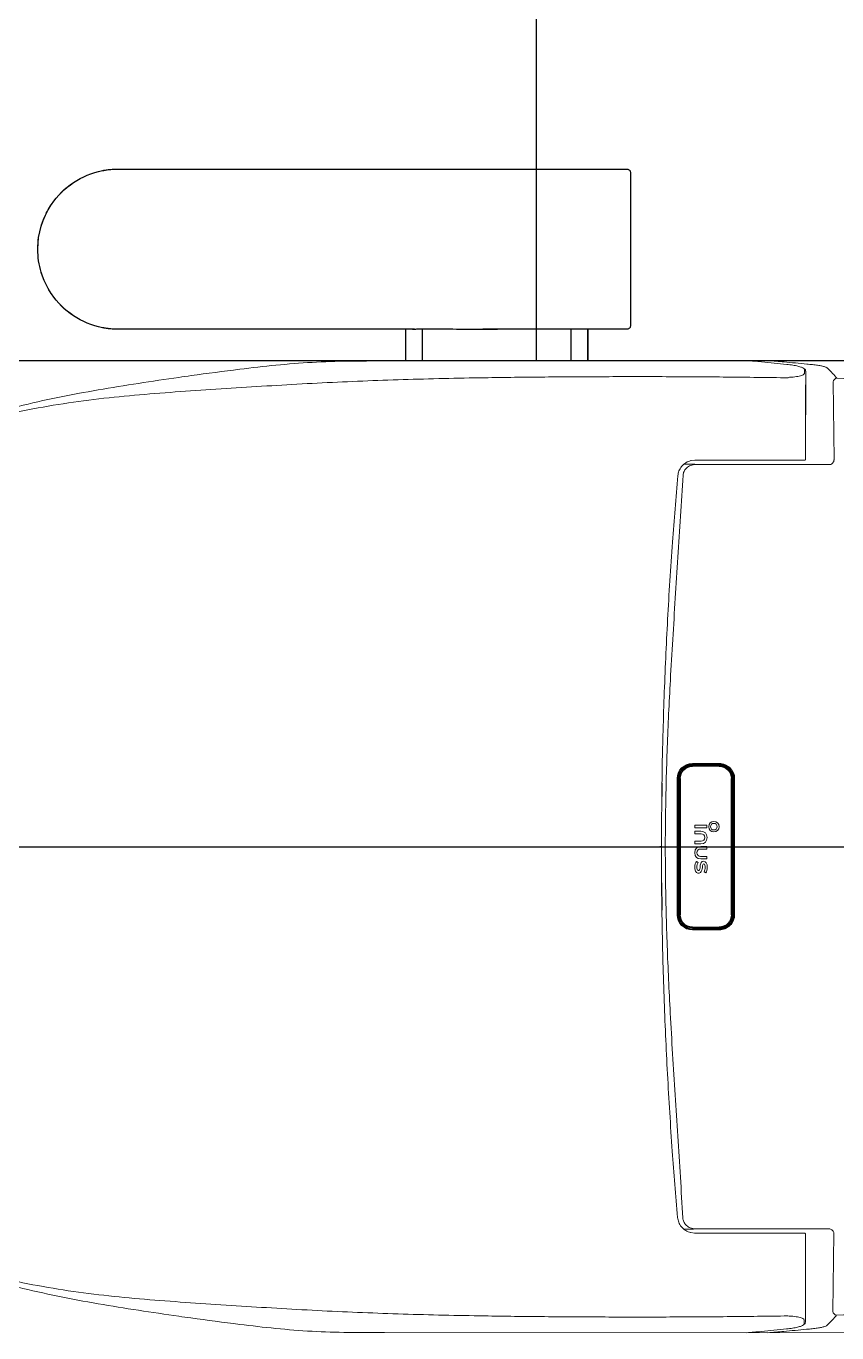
# Model space of a CAD drawing. Header units: millimetres. Extents: x 18456 to 179493, y -203649 to 469211.
# Drawn here: x 109865 to 110198, y -36406 to -35868 of the extents above; entities that cross this region are included whole.
import ezdxf

# ---------------------------------------------------------------- set-up
doc = ezdxf.new("R2010")
doc.units = ezdxf.units.MM
for name, color, linetype, true_color in [('X-평면도(기본형)$0$F-BATH', 6, 'Continuous', 0xff00ff), ('X-평면도(기본형)$0$FUR', 6, 'Continuous', 0xff00ff), ('X-평면도(기본형)$0$TIL', 5, 'Continuous', 0x0000ff)]:
    doc.layers.add(name, color=color, linetype=linetype, true_color=true_color)

# ---------------------------------------------------------------- blocks, each defined once
blk = doc.blocks.new('X-평면도(기본형)$0$IW990')
at = {"layer": 'X-평면도(기본형)$0$F-BATH', "color": 8, "true_color": 0x808080}
blk.add_line((238457.39, 45965.82), (238457.39, 45965.9), dxfattribs=at)
blk.add_arc((238455.92, 45965.9), 1.47, 0.0041, 7.5471, dxfattribs=at)
at = {"layer": 'X-평면도(기본형)$0$FUR', "linetype": 'Continuous', "lineweight": 15}
for p, q in [((238356.32, 46380.14), (238645.63, 46380.22)), ((238528.57, 46376.91), (238528.88, 46376.38)), ((238529.37, 46374.33), (238529.37, 46375.88)), ((238529.37, 46375.88), (238529.38, 46339.67)), ((238540.72, 46371.43), (238541.04, 46339.38)), ((238482.16, 46338.99), (238482.23, 46338.99)), ((238482.23, 46338.99), (238483.79, 46339.16)), ((238529.38, 46339.67), (238529.38, 46339.67)), ((238476.83, 46332.8), (238476.83, 46332.81)), ((238470.26, 46195.03), (238470.38, 46206.28)), ((238470.46, 46206.27), (238470.33, 46195.03)), ((238470.18, 46182.04), (238470.16, 46180.17)), ((238470.16, 46180.17), (238470.16, 46181.86)), ((238470.18, 46178.31), (238470.16, 46180.17)), ((238470.16, 46180.17), (238470.16, 46178.48)), ((238470.27, 46165.31), (238470.39, 46154.07)), ((238470.47, 46154.07), (238470.34, 46165.32)), ((238476.92, 46027.55), (238476.92, 46027.54)), ((238482.25, 46021.36), (238482.33, 46021.36)), ((238482.33, 46021.36), (238483.88, 46021.19)), ((238529.48, 46020.7), (238529.48, 46020.7)), ((238529.49, 45984.49), (238529.48, 46020.7)), ((238540.83, 45988.95), (238541.14, 46021.01)), ((238528.68, 45983.47), (238528.99, 45984)), ((238529.49, 45986.05), (238529.49, 45984.49)), ((238356.34, 45980.36), (238645.66, 45980.32)), ((238356.43, 45980.14), (238645.75, 45980.22))]:
    blk.add_line(p, q, dxfattribs=at)
at = {"layer": 'X-평면도(기본형)$0$FUR'}
for p, q in [((238493.93, 46214.41), (238482.91, 46214.4)), ((238482.91, 46213.28), (238493.93, 46213.28)), ((238493.97, 46214.07), (238482.95, 46214.07)), ((238482.95, 46214.07), (238493.97, 46214.07)), ((238493.97, 46213.62), (238482.95, 46213.62)), ((238493.97, 46213.62), (238482.95, 46213.62)), ((238476.72, 46208.22), (238476.74, 46152.19)), ((238477.1, 46208.22), (238476.72, 46208.22)), ((238477.1, 46208.22), (238477.12, 46152.19)), ((238477.12, 46152.19), (238477.1, 46208.22)), ((238477.55, 46208.22), (238477.57, 46152.19)), ((238477.55, 46208.22), (238477.57, 46152.19)), ((238477.85, 46208.22), (238477.55, 46208.22)), ((238477.86, 46152.19), (238477.85, 46208.22)), ((238499, 46208.22), (238499.01, 46152.2)), ((238499.38, 46208.22), (238499, 46208.22)), ((238499.39, 46152.2), (238499.38, 46208.22)), ((238499.39, 46152.2), (238499.38, 46208.22)), ((238499.84, 46152.2), (238499.83, 46208.22)), ((238499.83, 46208.22), (238499.84, 46152.2)), ((238499.83, 46208.22), (238500.12, 46208.22)), ((238500.14, 46152.2), (238500.12, 46208.22)), ((238476.74, 46152.19), (238477.12, 46152.19)), ((238477.86, 46152.19), (238477.57, 46152.19)), ((238499.39, 46152.2), (238499.01, 46152.2)), ((238500.14, 46152.2), (238499.84, 46152.2)), ((238493.95, 46147.13), (238482.93, 46147.13)), ((238482.93, 46146), (238493.95, 46146.01)), ((238482.97, 46146.79), (238493.99, 46146.79)), ((238482.97, 46146.79), (238493.99, 46146.79)), ((238493.99, 46146.34), (238482.97, 46146.34)), ((238482.97, 46146.34), (238493.99, 46146.34)), ((238364.89, 45967.3), (238364.89, 45980.14)), ((238371.89, 45980.14), (238371.89, 45967.12)), ((238432.89, 45967.3), (238432.89, 45980.16)), ((238439.89, 45967.3), (238439.89, 45980.16)), ((238439.89, 45980.16), (238439.89, 45967.3)), ((238266.42, 45967.3), (238246.64, 45967.3)), ((238266.42, 45967.3), (238246.64, 45967.3)), ((238286.21, 45967.3), (238266.42, 45967.3)), ((238286.21, 45967.3), (238266.42, 45967.3)), ((238363.88, 45967.3), (238286.21, 45967.3)), ((238367.84, 45967.3), (238363.88, 45967.3)), ((238367.84, 45967.3), (238363.88, 45967.3)), ((238368.39, 45967.3), (238367.84, 45967.3)), ((238368.57, 45967.3), (238368.39, 45967.3)), ((238368.57, 45967.26), (238368.57, 45967.3)), ((238396.74, 45967.26), (238402.74, 45967.3)), ((238402.74, 45967.3), (238396.74, 45967.3)), ((238396.74, 45967.26), (238396.74, 45967.3)), ((238404.22, 45967.3), (238402.74, 45967.3)), ((238440.88, 45967.3), (238404.22, 45967.3)), ((238432.89, 45967.3), (238404.22, 45967.3)), ((238440.88, 45967.3), (238432.89, 45967.3)), ((238455.91, 45967.3), (238440.88, 45967.3)), ((238455.91, 45967.3), (238440.88, 45967.3)), ((238455.95, 45967.3), (238455.91, 45967.3)), ((238457.39, 45902.88), (238457.39, 45965.82)), ((238457.39, 45902.88), (238457.39, 45965.82)), ((238219.29, 45952.72), (238219.27, 45952.69)), ((238219.27, 45952.69), (238219.29, 45952.72)), ((238219.31, 45952.77), (238219.29, 45952.72)), ((238219.27, 45916.01), (238219.29, 45915.97)), ((238219.29, 45915.97), (238219.27, 45916.01)), ((238219.29, 45915.97), (238219.32, 45915.93)), ((238246.64, 45901.4), (238260.44, 45901.4)), ((238246.64, 45901.4), (238266.42, 45901.4)), ((238260.44, 45901.4), (238286.21, 45901.4)), ((238266.42, 45901.4), (238286.21, 45901.4)), ((238286.21, 45901.4), (238455.91, 45901.4)), ((238455.91, 45901.4), (238455.95, 45901.4)), ((238457.39, 45902.8), (238457.39, 45902.88))]:
    blk.add_line(p, q, dxfattribs=at)
at = {"layer": 'X-평면도(기본형)$0$FUR', "color": 1, "ltscale": 30, "true_color": 0xff0000}
blk.add_line((237991.89, 46180.28), (238734.95, 46180.28), dxfattribs=at)
at = {"layer": 'X-평면도(기본형)$0$FUR', "lineweight": 9}
for p, q in [((238483.94, 46171.36), (238483.94, 46172.47)), ((238483.94, 46172.47), (238488.85, 46172.47)), ((238488.85, 46172.47), (238488.85, 46171.37)), ((238488.85, 46171.37), (238483.94, 46171.36))]:
    blk.add_line(p, q, dxfattribs=at)
at = {"layer": 'X-평면도(기본형)$0$FUR', "linetype": 'Continuous', "lineweight": 15}
blk.add_lwpolyline([(238470.16, 46180.17), (238470.15, 46180.17), (238470.11, 46180.17), (238470.05, 46180.17), (238469.98, 46180.17), (238469.88, 46180.17), (238469.78, 46180.17), (238469.67, 46180.17), (238469.56, 46180.17)], dxfattribs=at)
for centre, radius, start, end in [((238542.24, 46371.38), 1.52, 91.2925, 178.1461), ((238528.89, 46339.67), 0.498, 270.0164, 0.0144), ((238528.98, 46020.7), 0.498, 0.0184, 90.0164), ((238542.35, 45989), 1.52, 181.8867, 268.7402)]:
    blk.add_arc(centre, radius, start, end, dxfattribs=at)
at = {"layer": 'X-평면도(기본형)$0$FUR'}
for centre, radius, start, end in [((238482.91, 46208.22), 6.19, 90.0164, 180.0164), ((238482.95, 46208.22), 5.85, 90.0164, 180.0164), ((238482.95, 46208.22), 5.85, 90.0164, 180.0164), ((238482.95, 46208.22), 5.4, 90.0164, 180.0164), ((238482.95, 46208.22), 5.4, 90.0164, 180.0164), ((238482.91, 46208.22), 5.06, 90.0164, 180.0164), ((238493.94, 46208.22), 6.19, 0.0164, 90.0164), ((238493.94, 46208.22), 5.06, 0.0164, 90.0164), ((238493.98, 46208.22), 5.85, 0.0164, 90.0164), ((238493.98, 46208.22), 5.85, 0.0164, 90.0164), ((238493.98, 46208.22), 5.4, 0.0164, 90.0164), ((238493.98, 46208.22), 5.4, 0.0164, 90.0164), ((238482.93, 46152.19), 6.19, 180.0164, 270.0164), ((238482.97, 46152.19), 5.85, 180.0164, 270.0164), ((238482.97, 46152.19), 5.85, 180.0164, 270.0164), ((238482.97, 46152.19), 5.4, 180.0164, 270.0164), ((238482.97, 46152.19), 5.4, 180.0164, 270.0164), ((238482.93, 46152.19), 5.06, 180.0164, 270.0164), ((238493.95, 46152.19), 5.06, 270.0164, 0.0164), ((238493.95, 46152.19), 6.19, 270.0164, 0.0164), ((238493.99, 46152.19), 5.4, 270.0164, 0.0164), ((238493.99, 46152.19), 5.85, 270.0164, 0.0164), ((238493.99, 46152.19), 5.85, 270.0164, 0.0164), ((238493.99, 46152.19), 5.4, 270.0164, 0.0164), ((238246.64, 45934.35), 32.95, 101.1981, 146.1091), ((238246.64, 45934.35), 32.95, 101.1981, 146.0222), ((238246.62, 45934.46), 32.84, 100.8392, 101.1985), ((238246.61, 45934.49), 32.81, 100.84, 101.1997), ((238246.62, 45934.43), 32.87, 100.1837, 100.8391), ((238246.65, 45934.28), 33.02, 100.1875, 100.84), ((238246.63, 45934.41), 32.89, 99.8883, 100.1837), ((238246.65, 45934.3), 33, 99.893, 100.1875), ((238246.63, 45934.36), 32.94, 98.1146, 99.8879), ((238246.64, 45934.34), 32.96, 98.1211, 99.8932), ((238246.64, 45934.33), 32.97, 97.8283, 98.1148), ((238246.64, 45934.37), 32.93, 97.834, 98.1209), ((238246.64, 45934.29), 33.01, 94.1814, 97.8277), ((238246.64, 45934.39), 32.92, 94.1775, 97.8342), ((238246.64, 45934.3), 33, 93.8903, 94.1811), ((238246.64, 45934.38), 32.92, 93.8859, 94.1774), ((238246.64, 45934.33), 32.97, 92.1278, 93.8905), ((238246.64, 45934.36), 32.94, 92.1212, 93.8857), ((238246.64, 45934.36), 32.94, 91.8255, 92.1275), ((238246.64, 45934.34), 32.96, 91.8195, 92.1213), ((238246.64, 45934.41), 32.89, 90.0005, 91.8259), ((238246.64, 45934.31), 32.99, 89.9998, 91.8192), ((238371.02, 45992.46), 25.32, 264.0305, 264.9917), ((238404.22, 45697.08), 270.22, 89.9998, 90.3143), ((238455.91, 45965.8), 1.5, 88.5213, 89.9997), ((238455.91, 45965.79), 1.51, 87.3306, 88.5214), ((238455.95, 45965.7), 1.6, 86.1524, 90), ((238455.91, 45965.79), 1.51, 84.436, 87.3307), ((238455.95, 45965.71), 1.59, 82.6484, 86.1539), ((238246.55, 45934.41), 32.84, 146.175, 146.4261), ((238246.55, 45934.41), 32.85, 146.1756, 146.4266), ((238246.64, 45934.35), 32.95, 180.0003, 213.5315), ((238246.55, 45934.29), 32.84, 213.5308, 213.825), ((238246.56, 45934.3), 32.86, 213.5304, 213.8244), ((238246.64, 45934.35), 32.95, 213.8989, 258.8045), ((238246.64, 45934.35), 32.95, 213.995, 258.8044), ((238246.62, 45934.24), 32.84, 258.804, 259.1608), ((238246.61, 45934.21), 32.81, 258.8029, 259.16), ((238246.62, 45934.27), 32.87, 259.1609, 259.8184), ((238246.65, 45934.42), 33.02, 259.16, 259.8145), ((238246.63, 45934.3), 32.89, 259.8183, 260.1183), ((238246.65, 45934.4), 33, 259.8145, 260.1135), ((238246.63, 45934.34), 32.94, 260.1186, 261.8849), ((238246.64, 45934.36), 32.96, 260.1134, 261.8784), ((238246.64, 45934.37), 32.97, 261.8847, 262.1789), ((238246.64, 45934.34), 32.93, 261.8786, 262.1733), ((238246.64, 45934.41), 33.01, 262.1796, 265.8234), ((238246.63, 45934.31), 32.91, 262.173, 265.8275), ((238246.64, 45934.4), 33, 265.8237, 266.1071), ((238246.64, 45934.32), 32.92, 265.8274, 266.1115), ((238246.64, 45934.37), 32.97, 266.1069, 267.876), ((238246.64, 45934.34), 32.94, 266.1117, 267.8826), ((238246.64, 45934.34), 32.94, 267.8763, 268.1693), ((238246.64, 45934.36), 32.96, 267.8825, 268.1754), ((238246.64, 45934.29), 32.89, 268.169, 269.9995), ((238246.64, 45934.4), 32.99, 268.1757, 270.0002), ((238455.95, 45903), 1.6, 270, 273.8071), ((238455.95, 45902.99), 1.59, 273.8056, 277.3438), ((238455.92, 45902.8), 1.47, 352.4478, 359.996)]:
    blk.add_arc(centre, radius, start, end, dxfattribs=at)
at = {"layer": 'X-평면도(기본형)$0$FUR', "linetype": 'Continuous', "lineweight": 15}
for points, knots in [([(238148.71, 46341.48), (238153.12, 46343.46, 0), (238161.95, 46347.43, 0), (238175.57, 46352.5, 0), (238190.07, 46357.29, 0), (238205.53, 46361.55, 0), (238221.93, 46365.22, 0), (238238.46, 46368.3, 0), (238255.06, 46370.96, 0), (238267.82, 46372.83, 0), (238281.69, 46374.81, 0), (238299.93, 46377.2, 0), (238326.46, 46380.12, 0), (238346.36, 46380.13, 0), (238356.32, 46380.14, 0)], [0, 0, 0, 0, 0.0682173, 0.1364846, 0.2047249, 0.2836288, 0.3625896, 0.4416482, 0.5207491, 0.5997706, 0.6235152, 0.718497, 0.8592532, 1, 1, 1, 1]), ([(238505.22, 46380.18), (238507.26, 46380.02, 0), (238512.82, 46379.55, 0), (238518.17, 46378.99, 0), (238521.58, 46378.63, 0)], [0.7360237, 0.7360237, 0.7360237, 0.7360237, 0.831555, 1, 1, 1, 1]), ([(238532.21, 46378.52), (238531.43, 46378.6, 0), (238527.52, 46378.99, 0), (238521.44, 46379.56, 0), (238516.14, 46380.01, 0), (238513.97, 46380.18, 0)], [0, 0, 0, 0, 0.0818884, 0.4094436, 0.6360215, 0.6360215, 0.6360215, 0.6360215]), ([(238521.58, 46378.63), (238522.45, 46378.52, 0), (238524.21, 46378.3, 0), (238526.22, 46377.89, 0), (238527.78, 46377.43, 0), (238528.31, 46377.09, 0), (238528.57, 46376.91, 0)], [0, 0, 0, 0, 0.246429, 0.500051, 0.746502, 1, 1, 1, 1]), ([(238528.88, 46376.38), (238528.88, 46376.33, 0), (238528.88, 46376.08, 0), (238528.88, 46375.57, 0), (238528.88, 46375.09, 0), (238528.88, 46374.82, 0)], [0, 0, 0, 0, 0.099169, 0.495843, 1, 1, 1, 1]), ([(238528.95, 46376.72), (238529.07, 46376.61, 0), (238529.3, 46376.39, 0), (238529.34, 46376.05, 0), (238529.37, 46375.88, 0)], [0, 0, 0, 0, 0.48558, 1, 1, 1, 1]), ([(238538.36, 46377.07), (238538.28, 46377.13, 0), (238538.04, 46377.33, 0), (238537.31, 46377.64, 0), (238536.02, 46377.97, 0), (238534.33, 46378.28, 0), (238532.93, 46378.44, 0), (238532.21, 46378.52, 0)], [0, 0, 0, 0, 0.111376, 0.330422, 0.555707, 0.77467, 1, 1, 1, 1]), ([(238542.2, 46372.9), (238542.06, 46373.08, 0), (238541.33, 46373.94, 0), (238540.05, 46375.38, 0), (238538.91, 46376.51, 0), (238538.36, 46377.07, 0)], [0, 0, 0, 0, 0.113423, 0.567128, 1, 1, 1, 1]), ([(238522.21, 46373.25), (238513.85, 46373.36, 0), (238497.13, 46373.58, 0), (238472.06, 46373.72, 0), (238447.03, 46373.72, 0), (238422.1, 46373.57, 0), (238394.37, 46373.26, 0), (238363.91, 46372.57, 0), (238330.63, 46371.24, 0), (238302.91, 46369.57, 0), (238280.66, 46368.11, 0), (238263.91, 46366.97, 0), (238247.15, 46365.52, 0), (238230.42, 46363.58, 0), (238213.75, 46360.95, 0), (238196.51, 46357.27, 0), (238178.78, 46352.26, 0), (238160.69, 46345.85, 0), (238142.99, 46338.25, 0), (238125.81, 46329.52, 0), (238110.99, 46320.67, 0), (238098.31, 46312.19, 0), (238087.59, 46304.38, 0), (238077.28, 46296.02, 0), (238067.51, 46287.06, 0), (238058.59, 46277.64, 0), (238050.64, 46267.7, 0), (238043.71, 46257.32, 0), (238037.64, 46246.41, 0), (238032.59, 46235.02, 0), (238029.43, 46226.59, 0), (238028.25, 46221.91, 0), (238028.12, 46221.52, 0)], [0, 0, 0, 0, 0.045045, 0.090113, 0.135167, 0.180192, 0.2252, 0.286412, 0.347638, 0.408861, 0.439659, 0.470514, 0.501361, 0.532157, 0.562894, 0.593613, 0.628106, 0.662718, 0.697369, 0.73198, 0.766473, 0.790174, 0.813941, 0.837696, 0.861396, 0.885041, 0.907276, 0.929591, 0.951906, 0.974141, 0.996378, 1, 1, 1, 1]), ([(238528.88, 46374.82), (238528.77, 46374.64, 0), (238528.55, 46374.28, 0), (238526.85, 46373.78, 0), (238524.62, 46373.43, 0), (238522.9, 46373.3, 0), (238522.21, 46373.25, 0)], [0, 0, 0, 0, 0.273347, 0.546758, 0.817329, 1, 1, 1, 1]), ([(238529.37, 46374.33), (238529.38, 46371.32, 0), (238529.38, 46365.54, 0), (238529.38, 46357.02, 0), (238529.38, 46348.47, 0), (238529.38, 46342.71, 0), (238529.38, 46339.67, 0)], [0, 0, 0, 0, 0.259955, 0.500103, 0.737095, 1, 1, 1, 1]), ([(238606.59, 46371.27), (238602.34, 46371.35, 0), (238588.46, 46371.63, 0), (238566.99, 46372.39, 0), (238549.79, 46372.75, 0), (238542.2, 46372.9, 0)], [0, 0, 0, 0, 0.197592, 0.645954, 1, 1, 1, 1]), ([(238476.83, 46332.81), (238476.87, 46333.13, 0), (238477.01, 46334.12, 0), (238477.69, 46335.8, 0), (238479.12, 46337.55, 0), (238480.76, 46338.58, 0), (238481.83, 46338.89, 0), (238482.16, 46338.99, 0)], [0, 0, 0, 0, 0.113811, 0.345518, 0.613165, 0.880162, 1, 1, 1, 1]), ([(238483.79, 46339.16), (238489.6, 46339.16, 0), (238501.21, 46339.17, 0), (238512.86, 46339.17, 0), (238518.68, 46339.17, 0)], [0, 0, 0, 0, 0.499902, 1, 1, 1, 1]), ([(238518.68, 46339.17), (238519.75, 46339.17, 0), (238521.88, 46339.17, 0), (238524.83, 46339.17, 0), (238527.14, 46339.18, 0), (238528.62, 46339.18, 0), (238528.8, 46339.18, 0), (238528.89, 46339.18, 0)], [0, 0, 0, 0, 0.20342, 0.4068306, 0.6105684, 0.8151346, 1, 1, 1, 1]), ([(238528.89, 46339.18), (238528.95, 46339.18, 0), (238529.08, 46339.2, 0), (238529.25, 46339.31, 0), (238529.36, 46339.48, 0), (238529.38, 46339.61, 0), (238529.38, 46339.67, 0)], [0, 0, 0, 0, 0.2499993, 0.5, 0.7500007, 1, 1, 1, 1]), ([(238541.04, 46339.38), (238541.04, 46339.23, 0), (238541.02, 46338.87, 0), (238540.79, 46338.31, 0), (238540.33, 46337.8, 0), (238539.7, 46337.45, 0), (238539.24, 46337.41, 0), (238539, 46337.39, 0)], [0, 0, 0, 0, 0.135907, 0.34197, 0.554556, 0.775331, 1, 1, 1, 1]), ([(238484.3, 46337.46), (238483.52, 46337.37, 0), (238482.13, 46337.22, 0), (238480.51, 46336.17, 0), (238479.47, 46334.89, 0), (238479.05, 46333.76, 0), (238478.99, 46333.1, 0), (238478.97, 46332.95, 0)], [0, 0, 0, 0, 0.3042149, 0.5391397, 0.7379162, 0.9427692, 1, 1, 1, 1]), ([(238484.3, 46337.46), (238483.65, 46337.48, 0), (238482.59, 46337.52, 0), (238480.96, 46337.56, 0), (238479.88, 46337.57, 0), (238479.41, 46337.58, 0)], [0, 0, 0, 0, 0.480134, 0.775628, 1, 1, 1, 1]), ([(238539, 46337.39), (238529.87, 46337.4, 0), (238511.61, 46337.42, 0), (238493.41, 46337.45, 0), (238484.3, 46337.46, 0)], [0, 0, 0, 0, 0.4999236, 1, 1, 1, 1]), ([(238470.63, 46220.9), (238470.63, 46221.23, 0), (238470.67, 46222.89, 0), (238470.85, 46229.87, 0), (238471.21, 46241.82, 0), (238472.06, 46263.07, 0), (238473.2, 46284.29, 0), (238474.87, 46309.31, 0), (238476.07, 46323.69, 0), (238476.83, 46332.8, 0)], [0, 0, 0, 0, 0.008884, 0.044422, 0.186575, 0.328729, 0.613054, 0.755208, 1, 1, 1, 1]), ([(238478.97, 46332.95), (238478.64, 46327.33, 0), (238477.64, 46310.48, 0), (238475.8, 46282.36, 0), (238473.82, 46250.66, 0), (238472.43, 46221, 0), (238471.87, 46198.19, 0), (238471.76, 46184.58, 0), (238471.75, 46180.17, 0)], [0, 0, 0, 0, 0.0552666, 0.1658888, 0.2765103, 0.3666384, 0.4567946, 0.5000016, 0.5000016, 0.5000016, 0.5000016]), ([(238470.38, 46206.28), (238470.39, 46207.85, 0), (238470.43, 46212.73, 0), (238470.55, 46217.6, 0), (238470.63, 46220.9, 0)], [0, 0, 0, 0, 0.323794, 1, 1, 1, 1]), ([(238470.16, 46181.86), (238470.16, 46183.27, 0), (238470.16, 46187.65, 0), (238470.22, 46192.04, 0), (238470.26, 46195.03, 0)], [0, 0, 0, 0, 0.319494, 1, 1, 1, 1]), ([(238470.16, 46178.48), (238470.16, 46177.08, 0), (238470.17, 46172.69, 0), (238470.23, 46168.3, 0), (238470.27, 46165.31, 0)], [0, 0, 0, 0, 0.319494, 1, 1, 1, 1]), ([(238479.06, 46027.4), (238478.72, 46033.01, 0), (238477.72, 46049.87, 0), (238475.86, 46077.99, 0), (238473.86, 46109.69, 0), (238472.46, 46139.35, 0), (238471.88, 46162.15, 0), (238471.76, 46175.76, 0), (238471.75, 46180.17, 0)], [0, 0, 0, 0, 0.0552666, 0.1658888, 0.2765103, 0.3666384, 0.4567946, 0.5000016, 0.5000016, 0.5000016, 0.5000016]), ([(238470.39, 46154.07), (238470.41, 46152.49, 0), (238470.45, 46147.61, 0), (238470.57, 46142.74, 0), (238470.65, 46139.44, 0)], [0, 0, 0, 0, 0.323794, 1, 1, 1, 1]), ([(238522.24, 45987.27), (238513.88, 45987.16, 0), (238497.15, 45986.93, 0), (238472.08, 45986.79, 0), (238447.06, 45986.79, 0), (238422.13, 45986.94, 0), (238394.39, 45987.24, 0), (238363.93, 45987.93, 0), (238330.66, 45989.25, 0), (238302.94, 45990.92, 0), (238280.69, 45992.38, 0), (238263.94, 45993.52, 0), (238247.18, 45994.97, 0), (238230.45, 45996.9, 0), (238213.77, 45999.53, 0), (238196.53, 46003.2, 0), (238178.81, 46008.22, 0), (238160.71, 46014.62, 0), (238143.01, 46022.21, 0), (238125.83, 46030.94, 0), (238111.01, 46039.8, 0), (238098.33, 46048.27, 0), (238087.61, 46056.08, 0), (238077.3, 46064.43, 0), (238067.53, 46073.39, 0), (238058.6, 46082.82, 0), (238050.66, 46092.76, 0), (238043.73, 46103.13, 0), (238037.65, 46114.04, 0), (238032.6, 46125.43, 0), (238029.44, 46133.86, 0), (238028.25, 46138.54, 0), (238028.12, 46138.93, 0)], [0, 0, 0, 0, 0.045045, 0.090113, 0.135167, 0.180192, 0.2252, 0.286412, 0.347638, 0.408861, 0.439659, 0.470514, 0.501361, 0.532157, 0.562894, 0.593613, 0.628106, 0.662718, 0.697369, 0.73198, 0.766473, 0.790174, 0.813941, 0.837696, 0.861396, 0.885041, 0.907276, 0.929591, 0.951906, 0.974141, 0.996378, 1, 1, 1, 1]), ([(238470.65, 46139.44), (238470.66, 46139.11, 0), (238470.7, 46137.45, 0), (238470.88, 46130.48, 0), (238471.25, 46118.52, 0), (238472.11, 46097.28, 0), (238473.26, 46076.06, 0), (238474.94, 46051.04, 0), (238476.15, 46036.65, 0), (238476.92, 46027.55, 0)], [0, 0, 0, 0, 0.008884, 0.044422, 0.186575, 0.328729, 0.613054, 0.755208, 1, 1, 1, 1]), ([(238476.92, 46027.54), (238476.96, 46027.21, 0), (238477.1, 46026.22, 0), (238477.78, 46024.55, 0), (238479.21, 46022.8, 0), (238480.85, 46021.77, 0), (238481.92, 46021.46, 0), (238482.25, 46021.36, 0)], [0, 0, 0, 0, 0.113811, 0.345518, 0.613165, 0.880162, 1, 1, 1, 1]), ([(238484.39, 46022.89), (238483.61, 46022.98, 0), (238482.22, 46023.13, 0), (238480.6, 46024.18, 0), (238479.56, 46025.46, 0), (238479.14, 46026.59, 0), (238479.08, 46027.25, 0), (238479.06, 46027.4, 0)], [0, 0, 0, 0, 0.3042149, 0.5391397, 0.7379162, 0.9427692, 1, 1, 1, 1]), ([(238484.39, 46022.89), (238483.74, 46022.87, 0), (238482.68, 46022.84, 0), (238481.05, 46022.79, 0), (238479.97, 46022.78, 0), (238479.5, 46022.77, 0)], [0, 0, 0, 0, 0.480134, 0.775628, 1, 1, 1, 1]), ([(238539.09, 46022.99), (238529.96, 46022.98, 0), (238511.7, 46022.95, 0), (238493.5, 46022.91, 0), (238484.39, 46022.89, 0)], [0, 0, 0, 0, 0.4999236, 1, 1, 1, 1]), ([(238541.14, 46021.01), (238541.13, 46021.15, 0), (238541.11, 46021.51, 0), (238540.88, 46022.07, 0), (238540.42, 46022.59, 0), (238539.79, 46022.93, 0), (238539.33, 46022.97, 0), (238539.09, 46022.99, 0)], [0, 0, 0, 0, 0.135907, 0.34197, 0.554556, 0.775331, 1, 1, 1, 1]), ([(238148.73, 46018.99), (238153.15, 46017, 0), (238161.98, 46013.04, 0), (238175.59, 46007.97, 0), (238190.1, 46003.19, 0), (238205.56, 45998.93, 0), (238221.96, 45995.26, 0), (238238.49, 45992.18, 0), (238255.09, 45989.53, 0), (238267.85, 45987.66, 0), (238281.72, 45985.68, 0), (238299.96, 45983.29, 0), (238326.49, 45980.37, 0), (238346.39, 45980.36, 0), (238356.34, 45980.36, 0)], [0, 0, 0, 0, 0.0682173, 0.1364846, 0.2047249, 0.2836288, 0.3625896, 0.4416482, 0.5207491, 0.5997706, 0.6235152, 0.718497, 0.8592532, 1, 1, 1, 1]), ([(238483.88, 46021.19), (238489.69, 46021.19, 0), (238501.3, 46021.19, 0), (238512.95, 46021.2, 0), (238518.77, 46021.2, 0)], [0, 0, 0, 0, 0.499902, 1, 1, 1, 1]), ([(238518.77, 46021.2), (238519.84, 46021.2, 0), (238521.97, 46021.2, 0), (238524.92, 46021.2, 0), (238527.23, 46021.2, 0), (238528.71, 46021.2, 0), (238528.89, 46021.2, 0), (238528.98, 46021.2, 0)], [0, 0, 0, 0, 0.20342, 0.4068306, 0.6105684, 0.8151346, 1, 1, 1, 1]), ([(238528.98, 46021.2), (238529.04, 46021.19, 0), (238529.17, 46021.18, 0), (238529.34, 46021.06, 0), (238529.45, 46020.9, 0), (238529.47, 46020.77, 0), (238529.48, 46020.7, 0)], [0, 0, 0, 0, 0.2499993, 0.5, 0.7500007, 1, 1, 1, 1]), ([(238529.49, 45986.05), (238529.48, 45989.06, 0), (238529.48, 45994.84, 0), (238529.48, 46003.36, 0), (238529.48, 46011.9, 0), (238529.48, 46017.67, 0), (238529.48, 46020.7, 0)], [0, 0, 0, 0, 0.259955, 0.500103, 0.737095, 1, 1, 1, 1]), ([(238528.99, 45985.56), (238528.88, 45985.74, 0), (238528.66, 45986.1, 0), (238526.96, 45986.6, 0), (238524.73, 45986.95, 0), (238523.01, 45987.07, 0), (238522.32, 45987.12, 0)], [0, 0, 0, 0, 0.273347, 0.546758, 0.817329, 1, 1, 1, 1]), ([(238528.99, 45984), (238528.99, 45984.05, 0), (238528.99, 45984.3, 0), (238528.99, 45984.81, 0), (238528.99, 45985.29, 0), (238528.99, 45985.56, 0)], [0, 0, 0, 0, 0.099169, 0.495843, 1, 1, 1, 1]), ([(238529.06, 45983.65), (238529.18, 45983.76, 0), (238529.41, 45983.99, 0), (238529.46, 45984.32, 0), (238529.48, 45984.5, 0)], [0, 0, 0, 0, 0.48558, 1, 1, 1, 1]), ([(238542.31, 45987.48), (238542.17, 45987.31, 0), (238541.44, 45986.44, 0), (238540.16, 45985, 0), (238539.03, 45983.87, 0), (238538.47, 45983.32, 0)], [0, 0, 0, 0, 0.113423, 0.567128, 1, 1, 1, 1]), ([(238606.7, 45989.15), (238602.45, 45989.07, 0), (238588.57, 45988.78, 0), (238567.1, 45988.01, 0), (238549.9, 45987.64, 0), (238542.31, 45987.48, 0)], [0, 0, 0, 0, 0.197592, 0.645954, 1, 1, 1, 1]), ([(238505.29, 45980.18), (238507.34, 45980.34, 0), (238512.92, 45980.82, 0), (238518.28, 45981.38, 0), (238521.69, 45981.74, 0)], [0.7353699, 0.7353699, 0.7353699, 0.7353699, 0.831555, 1, 1, 1, 1]), ([(238532.33, 45981.86), (238531.54, 45981.78, 0), (238527.63, 45981.39, 0), (238521.54, 45980.81, 0), (238516.22, 45980.36, 0), (238514.04, 45980.18, 0)], [0, 0, 0, 0, 0.0818884, 0.4094436, 0.6374386, 0.6374386, 0.6374386, 0.6374386]), ([(238521.69, 45981.74), (238522.56, 45981.85, 0), (238524.32, 45982.07, 0), (238526.34, 45982.48, 0), (238527.89, 45982.95, 0), (238528.42, 45983.29, 0), (238528.68, 45983.47, 0)], [0, 0, 0, 0, 0.246429, 0.500051, 0.746502, 1, 1, 1, 1]), ([(238538.47, 45983.32), (238538.39, 45983.25, 0), (238538.15, 45983.06, 0), (238537.42, 45982.75, 0), (238536.13, 45982.41, 0), (238534.45, 45982.1, 0), (238533.04, 45981.94, 0), (238532.33, 45981.86, 0)], [0, 0, 0, 0, 0.111376, 0.330422, 0.555707, 0.77467, 1, 1, 1, 1])]:
    blk.add_open_spline(points, degree=3, knots=knots, dxfattribs=at)
at = {"layer": 'X-평면도(기본형)$0$FUR'}
for points in [[(238482.95, 46214.07), (238482.91, 46214.07), (238482.91, 46214.4)], [(238482.91, 46213.28), (238482.91, 46213.62), (238482.95, 46213.62)], [(238493.97, 46214.07), (238493.93, 46214.07), (238493.93, 46214.41)], [(238493.93, 46213.28), (238493.93, 46213.62), (238493.97, 46213.62)], [(238482.97, 46146.79), (238482.93, 46146.79), (238482.93, 46147.13)], [(238482.93, 46146), (238482.93, 46146.34), (238482.97, 46146.34)], [(238493.99, 46146.79), (238493.95, 46146.79), (238493.95, 46147.13)], [(238493.95, 46146.01), (238493.95, 46146.34), (238493.99, 46146.34)]]:
    blk.add_rational_spline(points, [1, 0.707106781187, 1], degree=2, dxfattribs=at)
at = {"layer": 'X-평면도(기본형)$0$FUR', "lineweight": 9}
for points, knots in [([(238486.57, 46190.37), (238486.18, 46191.1, 0), (238485.26, 46191.32, 0), (238484.61, 46190.76, 0), (238484, 46190.25, 0), (238483.85, 46189.47, 0), (238483.85, 46188.56, 0), (238483.85, 46187.65, 0), (238484.23, 46186.66, 0), (238484.56, 46186.24, 0), (238484.56, 46186.24, 0), (238485.28, 46186.67, 0), (238485.28, 46186.67, 0), (238484.58, 46187.75, 0), (238484.64, 46188.93, 0), (238484.83, 46189.49, 0), (238485.03, 46190.05, 0), (238485.55, 46190.1, 0), (238485.79, 46189.73, 0), (238486.04, 46189.37, 0), (238486.07, 46188.61, 0), (238486.16, 46187.74, 0), (238486.26, 46186.86, 0), (238486.72, 46186.18, 0), (238487.49, 46186.2, 0), (238488.42, 46186.23, 0), (238489.02, 46187.25, 0), (238489.02, 46188.52, 0), (238489.02, 46189.61, 0), (238488.74, 46190.46, 0), (238488.4, 46190.95, 0), (238488.4, 46190.95, 0), (238487.68, 46190.53, 0), (238487.68, 46190.53, 0), (238487.92, 46190.16, 0), (238488.19, 46189.39, 0), (238488.2, 46188.71, 0), (238488.2, 46188.07, 0), (238488.03, 46187.29, 0), (238487.59, 46187.28, 0), (238487.17, 46187.27, 0), (238487.08, 46187.84, 0), (238487.04, 46188.43, 0), (238487.02, 46188.69, 0), (238486.98, 46189, 0), (238486.93, 46189.27, 0), (238486.88, 46189.6, 0), (238486.73, 46190.07, 0), (238486.57, 46190.37)], [0, 0, 0, 0, 1, 1, 1, 2, 2, 2, 3, 3, 3, 4, 4, 4, 5, 5, 5, 6, 6, 6, 7, 7, 7, 8, 8, 8, 9, 9, 9, 10, 10, 10, 11, 11, 11, 12, 12, 12, 13, 13, 13, 14, 14, 14, 15, 15, 15, 16, 16, 16, 16]), ([(238483.85, 46182.66), (238483.85, 46184.39, 0), (238484.84, 46185.21, 0), (238486.36, 46185.22, 0), (238486.36, 46185.22, 0), (238488.85, 46185.22, 0), (238488.85, 46185.22, 0), (238488.85, 46185.22, 0), (238488.85, 46184.17, 0), (238488.85, 46184.17, 0), (238488.85, 46184.17, 0), (238486.25, 46184.17, 0), (238486.25, 46184.17, 0), (238485.47, 46184.17, 0), (238484.79, 46183.67, 0), (238484.79, 46182.66, 0), (238484.79, 46181.66, 0), (238485.47, 46181.16, 0), (238486.25, 46181.16, 0), (238486.25, 46181.16, 0), (238488.85, 46181.16, 0), (238488.85, 46181.16, 0), (238488.85, 46181.16, 0), (238488.85, 46180.11, 0), (238488.85, 46180.11, 0), (238488.85, 46180.11, 0), (238486.36, 46180.11, 0), (238486.36, 46180.11, 0), (238484.84, 46180.11, 0), (238483.85, 46180.93, 0), (238483.85, 46182.66)], [0, 0, 0, 0, 1, 1, 1, 2, 2, 2, 3, 3, 3, 4, 4, 4, 5, 5, 5, 6, 6, 6, 7, 7, 7, 8, 8, 8, 9, 9, 9, 10, 10, 10, 10]), ([(238488.94, 46176.42), (238488.94, 46178.15, 0), (238487.95, 46178.97, 0), (238486.42, 46178.97, 0), (238486.42, 46178.97, 0), (238483.94, 46178.97, 0), (238483.94, 46178.97, 0), (238483.94, 46178.97, 0), (238483.94, 46177.92, 0), (238483.94, 46177.92, 0), (238483.94, 46177.92, 0), (238486.53, 46177.92, 0), (238486.53, 46177.92, 0), (238487.32, 46177.92, 0), (238488, 46177.42, 0), (238488, 46176.42, 0), (238488, 46175.41, 0), (238487.32, 46174.92, 0), (238486.53, 46174.92, 0), (238486.53, 46174.92, 0), (238483.94, 46174.91, 0), (238483.94, 46174.91, 0), (238483.94, 46174.91, 0), (238483.94, 46173.86, 0), (238483.94, 46173.86, 0), (238483.94, 46173.86, 0), (238486.42, 46173.86, 0), (238486.42, 46173.86, 0), (238487.95, 46173.87, 0), (238488.94, 46174.69, 0), (238488.94, 46176.42)], [0, 0, 0, 0, 1, 1, 1, 2, 2, 2, 3, 3, 3, 4, 4, 4, 5, 5, 5, 6, 6, 6, 7, 7, 7, 8, 8, 8, 9, 9, 9, 10, 10, 10, 10]), ([(238493.9, 46171.96), (238493.9, 46170.77, 0), (238492.94, 46169.81, 0), (238491.76, 46169.81, 0), (238490.57, 46169.81, 0), (238489.61, 46170.77, 0), (238489.61, 46171.96, 0), (238489.61, 46173.14, 0), (238490.57, 46174.1, 0), (238491.76, 46174.1, 0), (238492.94, 46174.1, 0), (238493.9, 46173.14, 0), (238493.9, 46171.96)], [0, 0, 0, 0, 1, 1, 1, 2, 2, 2, 3, 3, 3, 4, 4, 4, 4]), ([(238490.39, 46171.96), (238490.39, 46171.2, 0), (238491, 46170.59, 0), (238491.76, 46170.59, 0), (238492.51, 46170.59, 0), (238493.12, 46171.2, 0), (238493.12, 46171.96, 0), (238493.12, 46172.71, 0), (238492.51, 46173.32, 0), (238491.76, 46173.32, 0), (238491, 46173.32, 0), (238490.39, 46172.71, 0), (238490.39, 46171.96)], [0, 0, 0, 0, 1, 1, 1, 2, 2, 2, 3, 3, 3, 4, 4, 4, 4])]:
    blk.add_open_spline(points, degree=3, knots=knots, dxfattribs=at)
at = {"layer": 'X-평면도(기본형)$0$FUR'}
for points, knots in [([(238367.84, 45967.3), (238367.89, 45967.3), (238368.07, 45967.3), (238368.26, 45967.29), (238368.39, 45967.27)], [0, 0, 0, 0, 0.260328, 1, 1, 1, 1]), ([(238368.81, 45967.23), (238369.06, 45967.21), (238370.08, 45967.14), (238371.11, 45967.11), (238371.89, 45967.12)], [0, 0, 0, 0, 0.239264, 1, 1, 1, 1]), ([(238457.38, 45966.09), (238457.36, 45966.25), (238457.27, 45966.54), (238456.99, 45966.92), (238456.6, 45967.18), (238456.3, 45967.27), (238456.15, 45967.29)], [0, 0, 0, 0, 0.250204, 0.500007, 0.749809, 1, 1, 1, 1]), ([(238219.19, 45952.57), (238218.3, 45951.23), (238216.71, 45948.42), (238214.98, 45943.89), (238213.92, 45939.17), (238213.69, 45935.96), (238213.69, 45934.35)], [0, 0, 0, 0, 0.250317, 0.500533, 0.750483, 1, 1, 1, 1]), ([(238219.19, 45952.57), (238217.41, 45949.9), (238215.32, 45945.46), (238213.92, 45939.18), (238213.69, 45935.96), (238213.69, 45934.35)], [0, 0, 0, 0, 0.499321, 0.749658, 1, 1, 1, 1]), ([(238213.69, 45934.35), (238213.69, 45932.75), (238213.92, 45929.54), (238214.97, 45924.82), (238216.7, 45920.3), (238218.28, 45917.49), (238219.17, 45916.15)], [0, 0, 0, 0, 0.249517, 0.499466, 0.749683, 1, 1, 1, 1]), ([(238456.15, 45901.41), (238456.3, 45901.43), (238456.6, 45901.52), (238456.99, 45901.78), (238457.27, 45902.16), (238457.36, 45902.46), (238457.38, 45902.61)], [0, 0, 0, 0, 0.250189, 0.499991, 0.749795, 1, 1, 1, 1])]:
    blk.add_open_spline(points, degree=3, knots=knots, dxfattribs=at)
blk.add_open_spline([(238371.89, 45967.12), (238380.17, 45967.17), (238388.46, 45967.22), (238396.74, 45967.26)], degree=3, dxfattribs=at)
blk = doc.blocks.new('X-평면도(기본형)$0$ba15001400')
at = {"layer": 'X-평면도(기본형)$0$TIL'}
for p, q in [((600, 130), (600, 1490)), ((847.5, 300), (599.88, 300))]:
    blk.add_line(p, q, dxfattribs=at)
at = {"layer": 'X-평면도(기본형)$0$FUR', "xscale": -1, "rotation": 90}
blk.add_blockref('X-평면도(기본형)$0$IW990', (46580.28, 238718.61), dxfattribs=at)

msp = doc.modelspace()

# ---------------------------------------------------------------- block references
at = {"rotation": 90.00000000000001}
msp.add_blockref('X-평면도(기본형)$0$ba15001400', (110374.38, -36605.57), dxfattribs=at)

doc.saveas('drawing.dxf')
